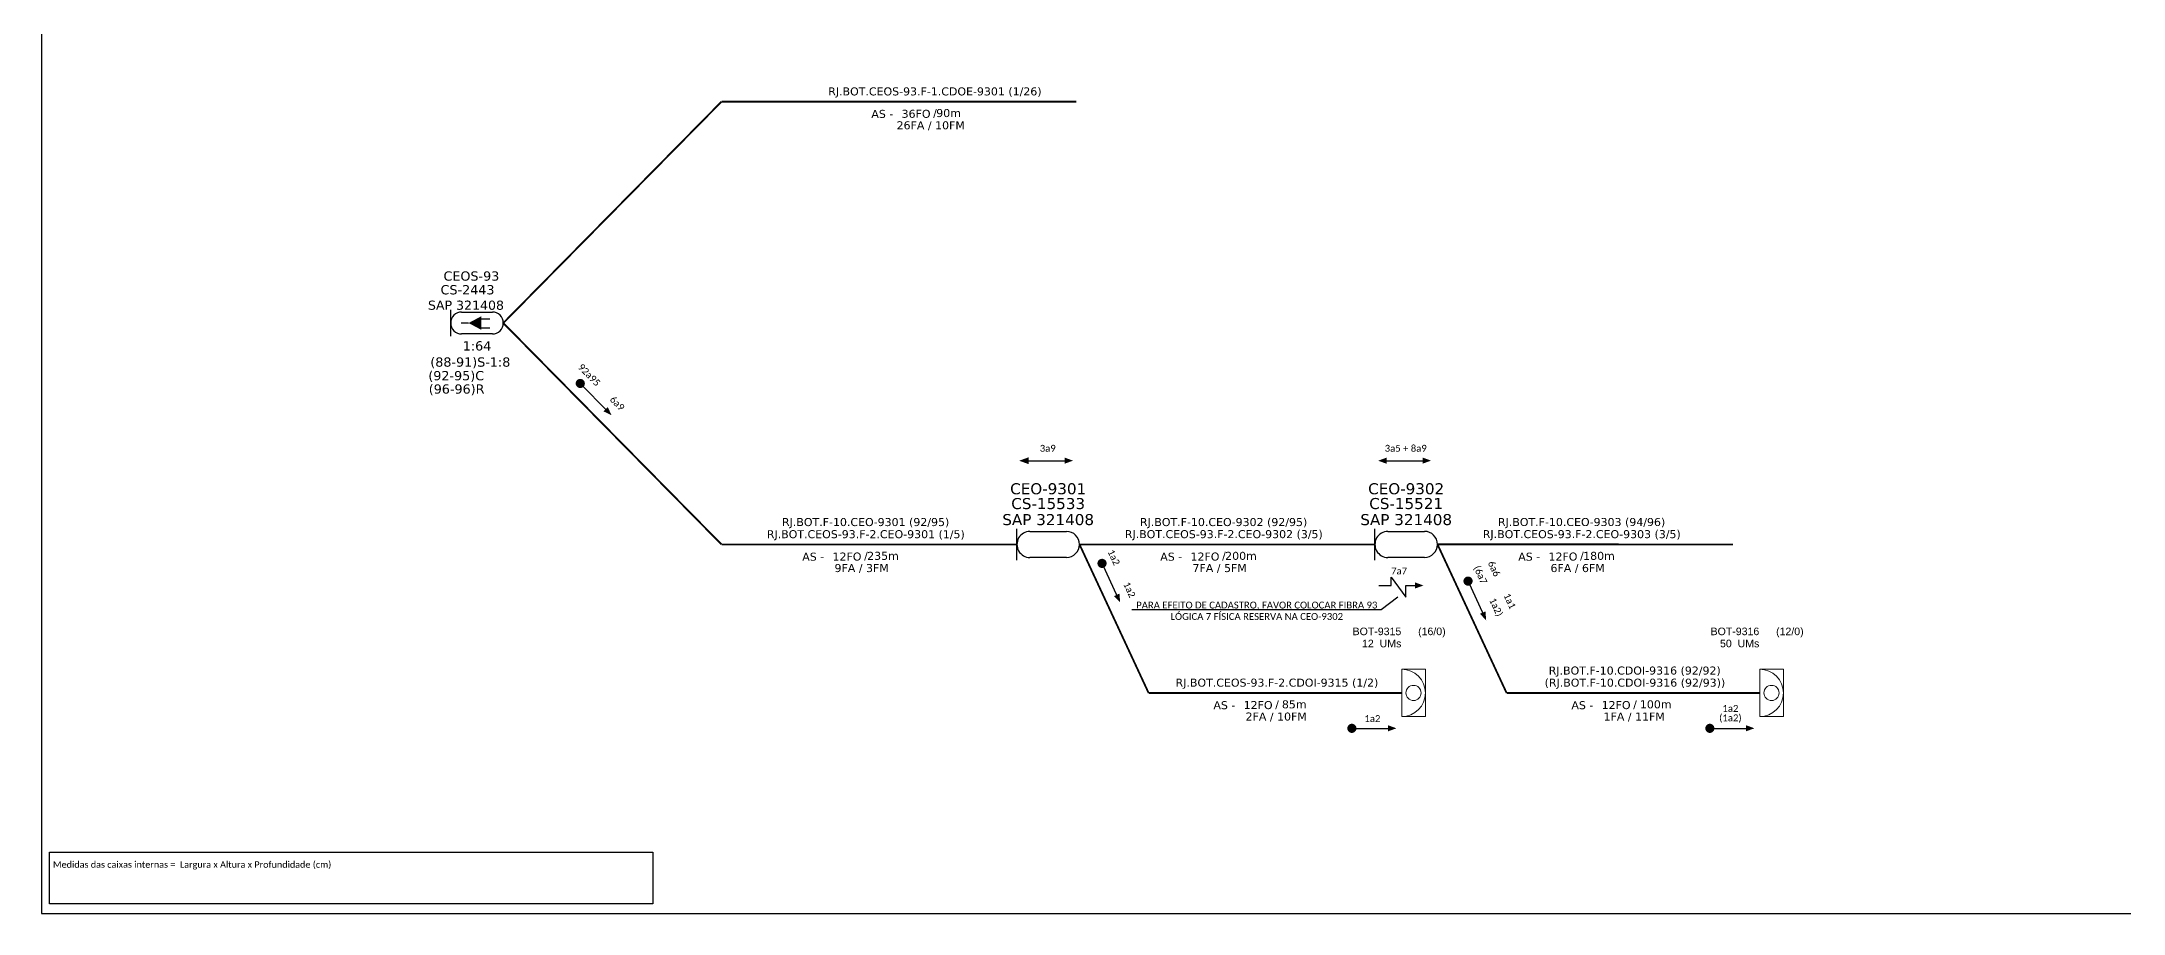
# Model space of a CAD drawing. Header units: metres. Extents: x -834 to 7, y 763 to 1357.
# Drawn here: x -834 to -293, y 763 to 989 of the extents above; entities that cross this region are included whole.
import ezdxf
from ezdxf.enums import TextEntityAlignment as Align

# ---------------------------------------------------------------- set-up
doc = ezdxf.new("R2010")
doc.units = ezdxf.units.M
for name, color, linetype, lineweight in [("20.0-LEGENDA DOS CDO'S", 1, 'Continuous', 0), ('20.1-CDO_INTERIOR', 1, 'Continuous', 0), ('40.1-ETIQUETAS', 1, 'Continuous', 20)]:
    doc.layers.add(name, color=color, linetype=linetype, lineweight=lineweight)
for name, color, linetype in [('20.4-CEOS', 1, 'Continuous'), ('CABO OPTICO EXISTENTE', 5, 'Continuous'), ('CAP a instalar', 1, 'Continuous'), ('CD de instalação futura', 8, 'Continuous'), ('SETA', 7, 'Continuous')]:
    doc.layers.add(name, color=color, linetype=linetype)
doc.styles.add('ARIAL', font='arial.ttf')
doc.styles.add('siredit', font='verdana.ttf')
doc.styles.get("Standard").update_dxf_attribs({"font": 'arial.ttf'})
doc.styles.add('WMF-Calibri0', font='calibri.ttf')
doc.linetypes.add('FENCELINE1', pattern='A,0.25,-0.1,[133,ltypeshp.shx,S=0.1,R=0,X=-0.1,Y=0],-0.1,1', length=1.45)
doc.dimstyles.get("Standard").update_dxf_attribs({"dimtxt": 0.18, "dimasz": 0.18, "dimexe": 0.18, "dimexo": 0.0625, "dimgap": 0.09, "dimtad": 0, "dimtih": 1, "dimtoh": 1, "dimdec": 4, "dimzin": 0, "dimdsep": 46, "dimtxsty": 'Standard', "dimcen": 0.09, "dimadec": 0, "dimazin": 0, "dimtfac": 1, "dimtdec": 4, "dimtofl": 0, "dimtmove": 0, "dimatfit": 3, "dimfxl": 0, "dimtolj": 1, "dimtzin": 0, "dimarcsym": 0})

# ---------------------------------------------------------------- blocks, each defined once
blk = doc.blocks.new('ETIQUETA_RS5F')
at = {"layer": '40.1-ETIQUETAS', "color": 0, "style": 'siredit'}
blk.add_text('/', height=1.5, dxfattribs=at).set_placement((1.55, -1.95), align=Align.MIDDLE_RIGHT)
for tag, p in [('ETIQUETA_R_PRIMARIA', (1.18, 4.1)), ('ETIQUETA_R_SECUNDARIA', (1.18, 2.1)), ('F_ATIVAS/F_MORTAS', (1.11, -4.24))]:
    blk.add_attdef(tag, text='', height=1.5, dxfattribs=at).set_placement(p, align=Align.MIDDLE_CENTER)
for tag, p in [('TIPO_CABO', (-6.62, -2.12)), ('CAP_CABO', (0.37, -2.09))]:
    blk.add_attdef(tag, text='', height=1.5, dxfattribs=at).set_placement(p, align=Align.MIDDLE_RIGHT)
blk.add_attdef('METROS', text='', height=1.5, dxfattribs=at).set_placement((2.11, -1.95), align=Align.MIDDLE_LEFT)
for tag, p in [('FUSÃO_1', (0.82, -8.39)), ('FUSÃO_2', (0.82, -10.6)), ('FUSÃO_3', (0.82, -12.93)), ('FUSÃO_4', (0.82, -15.14)), ('FUSÃO_5', (0.82, -17.16))]:
    blk.add_attdef(tag, text='', height=1.5, dxfattribs=at).set_placement(p, align=Align.CENTER)
blk = doc.blocks.new('CDOI_INT')
at = {"layer": '20.1-CDO_INTERIOR', "color": 0, "lineweight": 18}
blk.add_lwpolyline([(4.25, -4.25), (4.25, 4.25), (0, 4.25), (0, -4.25)], close=True, dxfattribs=at)
blk.add_circle((2.12, 0), 1.36, dxfattribs=at)
blk.add_arc((0, 0), 4.25, 270, 90, dxfattribs=at)
at = {"layer": "20.0-LEGENDA DOS CDO'S", "color": 0, "style": 'ARIAL'}
for tag, p in [('CDO_N', (-0.08, 10.38)), ('SPLITER_1', (21.18, 10.38)), ('SAP', (-0.08, 6.23)), ('SURVEY', (-0.08, 8.2)), ('SPLITER_2', (21.19, 8.68)), ('1:XX', (5.94, -2.22)), ('UMS', (5.94, -4.24))]:
    blk.add_attdef(tag, p, '', height=1.36, dxfattribs=at)
blk.add_attdef('FIBRAS_UTILIZADAS', text='', height=1.36, dxfattribs=at).set_placement((15.34, 10.38), align=Align.CENTER)
blk = doc.blocks.new('CEOS_UN_SC')
at = {"layer": '20.4-CEOS', "color": 0}
for p, q in [((-9.11, 2.39), (-2.39, 2.39)), ((-2.39, -2.39), (-9.11, -2.39))]:
    blk.add_line(p, q, dxfattribs=at)
for points in [[(-11.5, -2.89), (-11.5, 2.89)], [(-7.6, 0), (-9.22, 0)], [(-4.96, 0.95), (-2.92, 0.95)], [(-4.96, -1.04), (-2.92, -1.04)]]:
    blk.add_lwpolyline(points, dxfattribs=at)
blk.add_lwpolyline([(-7.6, 0, 0, 2.95, 0), (-4.83, 0, 2.95, 2.95, 0)], format="xyseb", dxfattribs=at)
for centre, start, end in [((-9.11, 0), 90, 270), ((-2.39, 0), 270, 90)]:
    blk.add_arc(centre, 2.39, start, end, dxfattribs=at)
at = {"layer": '20.4-CEOS', "color": 7, "style": 'siredit'}
for tag, height, p in [('NOME?', 2.03, (-5.75, 10.27)), ('TIPO?', 2, (-8.17, 3.89)), ('LOCAL?', 2.03, (-5.75, 7.27))]:
    blk.add_attdef(tag, text='', height=height, dxfattribs=at).set_placement(p, align=Align.MIDDLE_CENTER)
for tag, p in [('RACIO_SPLITAGEM', (-5.75, -3.97)), ('FIBRAS_RESERVA', (-5.75, -7.51))]:
    blk.add_attdef(tag, text='', height=2.03, dxfattribs=at).set_placement(p, align=Align.TOP_CENTER)

msp = doc.modelspace()

# ---------------------------------------------------------------- linework, layer by layer
at = {"color": 7}
msp.add_lwpolyline([(-833.74, 763.1), (7.26, 763.1), (7.26, 1357.1), (-833.74, 1357.1)], close=True, dxfattribs=at)
at = {"color": 7, "const_width": 1.19}
for points in [[(-694.27, 901.05, 1), (-693.44, 900.2, 1)], [(-558.6, 854.47, 1), (-558.1, 853.39, 1)], [(-463.55, 849.87, 1), (-463.05, 848.79, 1)], [(-494.06, 811.12, 1), (-492.88, 811.12, 1)], [(-401.09, 811.12, 1), (-399.91, 811.12, 1)]]:
    msp.add_lwpolyline(points, format="xyb", close=True, dxfattribs=at)
at = {"color": 1}
msp.add_lwpolyline([(-483.23, 848.19), (-483.23, 850.39), (-479.46, 845.19), (-479.46, 848.19)], dxfattribs=at)
at = {"color": 0}
msp.add_lwpolyline([(-831.73, 778.96), (-674.99, 778.96), (-674.99, 765.6), (-831.73, 765.6)], close=True, dxfattribs=at)
at = {"layer": 'CAP a instalar', "color": 7, "linetype": 'Continuous'}
for p, q in [((-580.46, 854.77), (-580.46, 862.93)), ((-577.08, 862.24), (-567.59, 862.24)), ((-567.59, 855.47), (-577.08, 855.47))]:
    msp.add_line(p, q, dxfattribs=at)
at = {"layer": 'CAP a instalar', "color": 5, "linetype": 'Continuous'}
for p, q in [((-487.49, 854.77), (-487.49, 862.93)), ((-484.11, 862.24), (-474.62, 862.24)), ((-474.62, 855.47), (-484.11, 855.47))]:
    msp.add_line(p, q, dxfattribs=at)
at = {"layer": 'CAP a instalar', "color": 7, "linetype": 'FENCELINE1', "ltscale": 6, "const_width": 0.475}
for points in [[(-713.84, 916.31), (-657.17, 973.77)], [(-657.17, 973.77), (-565.05, 973.77)], [(-657.18, 858.85), (-713.84, 916.31)], [(-657.17, 858.85), (-580.46, 858.85)], [(-564.2, 858.85), (-546.26, 820.31)], [(-564.2, 858.85), (-487.49, 858.85)], [(-471.23, 858.86), (-394.52, 858.85)], [(-546.26, 820.31), (-480.52, 820.31)]]:
    msp.add_lwpolyline(points, dxfattribs=at)
at = {"layer": 'CAP a instalar', "color": 1, "linetype": 'FENCELINE1', "ltscale": 6, "const_width": 0.475}
for points in [[(-471.23, 858.86), (-453.29, 820.31)], [(-453.29, 820.31), (-387.55, 820.31)]]:
    msp.add_lwpolyline(points, dxfattribs=at)
at = {"layer": 'CAP a instalar', "color": 7, "linetype": 'Continuous'}
for centre, start_param, end_param in [((-577.08, 858.85), 6.283185, 9.424778), ((-567.59, 858.85), 3.141593, 6.283185)]:
    msp.add_ellipse(centre, major_axis=(0, 3.38), ratio=1, start_param=start_param, end_param=end_param, dxfattribs=at)
at = {"layer": 'CAP a instalar', "color": 5, "linetype": 'Continuous'}
for centre, start_param, end_param in [((-484.11, 858.85), 6.283185, 9.424778), ((-474.62, 858.86), 3.141593, 6.283185)]:
    msp.add_ellipse(centre, major_axis=(0, 3.38), ratio=1, start_param=start_param, end_param=end_param, dxfattribs=at)
at = {"layer": 'SETA', "color": 7}
for points in [[(-693.86, 900.62), (-686.71, 893.35)], [(-577.44, 880.58), (-567.24, 880.58)], [(-484.47, 880.58), (-474.27, 880.58)], [(-558.52, 854.28), (-554.22, 845.01)], [(-463.47, 849.67), (-459.17, 840.41)], [(-493.47, 811.12), (-483.26, 811.12)], [(-400.5, 811.12), (-390.29, 811.12)]]:
    msp.add_lwpolyline(points, dxfattribs=at)
at = {"layer": 'SETA', "color": 1}
for points in [[(-486.43, 848.19), (-483.23, 848.19)], [(-479.46, 848.19), (-476.23, 848.19)]]:
    msp.add_lwpolyline(points, dxfattribs=at)
at = {"layer": 'SETA', "color": 7}
for points in [[(-686.71, 894.5), (-685.75, 892.4), (-687.83, 893.39)], [(-577.44, 879.7), (-579.86, 880.58), (-577.44, 881.46)], [(-568.06, 881.39), (-565.88, 880.59), (-568.06, 879.8)], [(-484.47, 879.79), (-486.64, 880.58), (-484.47, 881.37)], [(-475.09, 881.39), (-472.91, 880.6), (-475.09, 879.81)], [(-553.83, 846.1), (-553.64, 843.79), (-555.27, 845.43)], [(-458.78, 841.49), (-458.59, 839.18), (-460.22, 840.83)], [(-484.08, 811.92), (-481.9, 811.13), (-484.08, 810.34)], [(-391.11, 811.93), (-388.93, 811.13), (-391.11, 810.34)]]:
    msp.add_solid(points, dxfattribs=at)
at = {"layer": 'SETA', "color": 1}
msp.add_solid([(-477.05, 848.99), (-474.88, 848.2), (-477.05, 847.41)], dxfattribs=at)

# ---------------------------------------------------------------- block references
at = {"layer": '20.4-CEOS', "color": 7}
ref = msp.add_blockref('CEOS_UN_SC', (-713.84, 916.31), dxfattribs=dict(at, xscale=1.188, yscale=1.188, zscale=1.188))
ref.add_attrib('NOME?', 'CEOS-93', dxfattribs={"color": 7, "height": 2.409, "style": 'siredit'}).set_placement((-722.13, 928.51), align=Align.MIDDLE_CENTER)
ref.add_attrib('LOCAL?', 'CS-2443', dxfattribs={"color": 7, "height": 2.409, "style": 'siredit'}).set_placement((-723.13, 924.95), align=Align.MIDDLE_CENTER)
ref.add_attrib('TIPO?', 'SAP 321408', dxfattribs={"color": 7, "height": 2.376, "style": 'siredit'}).set_placement((-723.54, 920.94), align=Align.MIDDLE_CENTER)
ref.add_attrib('RACIO_SPLITAGEM', '1:64', dxfattribs={"color": 7, "height": 2.409, "style": 'siredit'}).set_placement((-720.67, 911.59), align=Align.TOP_CENTER)
ref.add_attrib('FIBRAS_RESERVA', '(88-91)S-1:8', dxfattribs={"color": 7, "height": 2.4087, "style": 'siredit'}).set_placement((-722.41, 907.39), align=Align.TOP_CENTER)
at = {"layer": 'CAP a instalar', "color": 7, "linetype": 'FENCELINE1', "ltscale": 7}
ref = msp.add_blockref('ETIQUETA_RS5F', (-603.4, 973.52), dxfattribs=dict(at, xscale=1.385683182179728, yscale=1.385683182179728, zscale=1.385683182179728))
ref.add_attrib('ETIQUETA_R_SECUNDARIA', 'RJ.BOT.CEOS-93.F-1.CDOE-9301 (1/26)', dxfattribs={"layer": '40.1-ETIQUETAS', "color": 0, "height": 2.0785, "style": 'siredit'}).set_placement((-601.76, 976.43), align=Align.MIDDLE_CENTER)
ref.add_attrib('TIPO_CABO', 'AS -', dxfattribs={"layer": '40.1-ETIQUETAS', "color": 0, "height": 2.079, "style": 'siredit'}).set_placement((-612.57, 970.59), align=Align.MIDDLE_RIGHT)
ref.add_attrib('CAP_CABO', '36FO', dxfattribs={"layer": '40.1-ETIQUETAS', "color": 0, "height": 2.079, "style": 'siredit'}).set_placement((-602.89, 970.62), align=Align.MIDDLE_RIGHT)
ref.add_attrib('METROS', '90m', dxfattribs={"layer": '40.1-ETIQUETAS', "color": 0, "height": 2.079, "style": 'siredit'}).set_placement((-601.41, 970.81), align=Align.MIDDLE_LEFT)
ref.add_attrib('F_ATIVAS/F_MORTAS', '26FA / 10FM', dxfattribs={"layer": '40.1-ETIQUETAS', "color": 0, "height": 2.0785, "style": 'siredit'}).set_placement((-602.84, 967.63), align=Align.MIDDLE_CENTER)
ref = msp.add_blockref('ETIQUETA_RS5F', (-621.34, 858.6), dxfattribs=dict(at, xscale=1.385683182179728, yscale=1.385683182179728, zscale=1.385683182179728))
ref.add_attrib('ETIQUETA_R_PRIMARIA', 'RJ.BOT.F-10.CEO-9301 (92/95)', dxfattribs={"layer": '40.1-ETIQUETAS', "color": 0, "height": 2.0785, "style": 'siredit'}).set_placement((-619.75, 864.66), align=Align.MIDDLE_CENTER)
ref.add_attrib('ETIQUETA_R_SECUNDARIA', 'RJ.BOT.CEOS-93.F-2.CEO-9301 (1/5)', dxfattribs={"layer": '40.1-ETIQUETAS', "color": 0, "height": 2.0785, "style": 'siredit'}).set_placement((-619.7, 861.51), align=Align.MIDDLE_CENTER)
ref.add_attrib('TIPO_CABO', 'AS -', dxfattribs={"layer": '40.1-ETIQUETAS', "color": 0, "height": 2.079, "style": 'siredit'}).set_placement((-630.51, 855.67), align=Align.MIDDLE_RIGHT)
ref.add_attrib('CAP_CABO', '12FO', dxfattribs={"layer": '40.1-ETIQUETAS', "color": 0, "height": 2.079, "style": 'siredit'}).set_placement((-620.83, 855.7), align=Align.MIDDLE_RIGHT)
ref.add_attrib('METROS', '235m', dxfattribs={"layer": '40.1-ETIQUETAS', "color": 0, "height": 2.079, "style": 'siredit'}).set_placement((-619.35, 855.89), align=Align.MIDDLE_LEFT)
ref.add_attrib('F_ATIVAS/F_MORTAS', '9FA / 3FM', dxfattribs={"layer": '40.1-ETIQUETAS', "color": 0, "height": 2.079, "style": 'siredit'}).set_placement((-620.78, 852.72), align=Align.MIDDLE_CENTER)
ref = msp.add_blockref('ETIQUETA_RS5F', (-528.37, 858.6), dxfattribs=dict(at, xscale=1.385683182179728, yscale=1.385683182179728, zscale=1.385683182179728))
ref.add_attrib('ETIQUETA_R_PRIMARIA', 'RJ.BOT.F-10.CEO-9302 (92/95)', dxfattribs={"layer": '40.1-ETIQUETAS', "color": 0, "height": 2.0785, "style": 'siredit'}).set_placement((-526.78, 864.66), align=Align.MIDDLE_CENTER)
ref.add_attrib('ETIQUETA_R_SECUNDARIA', 'RJ.BOT.CEOS-93.F-2.CEO-9302 (3/5)', dxfattribs={"layer": '40.1-ETIQUETAS', "color": 0, "height": 2.0785, "style": 'siredit'}).set_placement((-526.73, 861.52), align=Align.MIDDLE_CENTER)
ref.add_attrib('TIPO_CABO', 'AS -', dxfattribs={"layer": '40.1-ETIQUETAS', "color": 0, "height": 2.079, "style": 'siredit'}).set_placement((-537.54, 855.67), align=Align.MIDDLE_RIGHT)
ref.add_attrib('CAP_CABO', '12FO', dxfattribs={"layer": '40.1-ETIQUETAS', "color": 0, "height": 2.079, "style": 'siredit'}).set_placement((-527.86, 855.7), align=Align.MIDDLE_RIGHT)
ref.add_attrib('METROS', '200m', dxfattribs={"layer": '40.1-ETIQUETAS', "color": 0, "height": 2.079, "style": 'siredit'}).set_placement((-526.38, 855.89), align=Align.MIDDLE_LEFT)
ref.add_attrib('F_ATIVAS/F_MORTAS', '7FA / 5FM', dxfattribs={"layer": '40.1-ETIQUETAS', "color": 0, "height": 2.079, "style": 'siredit'}).set_placement((-527.81, 852.72), align=Align.MIDDLE_CENTER)
ref = msp.add_blockref('ETIQUETA_RS5F', (-435.4, 858.6), dxfattribs=dict(at, xscale=1.385683182179728, yscale=1.385683182179728, zscale=1.385683182179728))
ref.add_attrib('ETIQUETA_R_PRIMARIA', 'RJ.BOT.F-10.CEO-9303 (94/96)', dxfattribs={"layer": '40.1-ETIQUETAS', "color": 0, "height": 2.0785, "style": 'siredit'}).set_placement((-433.81, 864.67), align=Align.MIDDLE_CENTER)
ref.add_attrib('ETIQUETA_R_SECUNDARIA', 'RJ.BOT.CEOS-93.F-2.CEO-9303 (3/5)', dxfattribs={"layer": '40.1-ETIQUETAS', "color": 0, "height": 2.0785, "style": 'siredit'}).set_placement((-433.76, 861.52), align=Align.MIDDLE_CENTER)
ref.add_attrib('TIPO_CABO', 'AS -', dxfattribs={"layer": '40.1-ETIQUETAS', "color": 0, "height": 2.079, "style": 'siredit'}).set_placement((-444.57, 855.67), align=Align.MIDDLE_RIGHT)
ref.add_attrib('CAP_CABO', '12FO', dxfattribs={"layer": '40.1-ETIQUETAS', "color": 0, "height": 2.079, "style": 'siredit'}).set_placement((-434.89, 855.7), align=Align.MIDDLE_RIGHT)
ref.add_attrib('METROS', '180m', dxfattribs={"layer": '40.1-ETIQUETAS', "color": 0, "height": 2.079, "style": 'siredit'}).set_placement((-433.41, 855.89), align=Align.MIDDLE_LEFT)
ref.add_attrib('F_ATIVAS/F_MORTAS', '6FA / 6FM', dxfattribs={"layer": '40.1-ETIQUETAS', "color": 0, "height": 2.079, "style": 'siredit'}).set_placement((-434.84, 852.72), align=Align.MIDDLE_CENTER)
at = {"layer": 'CAP a instalar', "color": 1, "linetype": 'FENCELINE1', "ltscale": 7}
ref = msp.add_blockref('ETIQUETA_RS5F', (-421.6, 820.06), dxfattribs=dict(at, xscale=1.385683182178647, yscale=1.385683182178647, zscale=1.385683182178647))
ref.add_attrib('ETIQUETA_R_PRIMARIA', 'RJ.BOT.F-10.CDOI-9316 (92/92)', dxfattribs={"layer": '40.1-ETIQUETAS', "color": 0, "height": 2.0785, "style": 'siredit'}).set_placement((-420.01, 826.12), align=Align.MIDDLE_CENTER)
ref.add_attrib('ETIQUETA_R_SECUNDARIA', '(RJ.BOT.F-10.CDOI-9316 (92/93))', dxfattribs={"layer": 'CABO OPTICO EXISTENTE', "color": 3, "height": 2.0785, "style": 'siredit'}).set_placement((-419.96, 822.98), align=Align.MIDDLE_CENTER)
ref.add_attrib('TIPO_CABO', 'AS -', dxfattribs={"layer": '40.1-ETIQUETAS', "color": 0, "height": 2.079, "style": 'siredit'}).set_placement((-430.76, 817.13), align=Align.MIDDLE_RIGHT)
ref.add_attrib('CAP_CABO', '12FO', dxfattribs={"layer": '40.1-ETIQUETAS', "color": 0, "height": 2.079, "style": 'siredit'}).set_placement((-421.09, 817.16), align=Align.MIDDLE_RIGHT)
ref.add_attrib('METROS', '100m', dxfattribs={"layer": '40.1-ETIQUETAS', "color": 0, "height": 2.079, "style": 'siredit'}).set_placement((-418.67, 817.35), align=Align.MIDDLE_LEFT)
ref.add_attrib('F_ATIVAS/F_MORTAS', '1FA / 11FM', dxfattribs={"layer": '40.1-ETIQUETAS', "color": 0, "height": 2.079, "style": 'siredit'}).set_placement((-420.15, 814.18), align=Align.MIDDLE_CENTER)
at = {"layer": 'CAP a instalar', "color": 7, "linetype": 'FENCELINE1', "ltscale": 7}
ref = msp.add_blockref('ETIQUETA_RS5F', (-514.57, 820.06), dxfattribs=dict(at, xscale=1.385683182178647, yscale=1.385683182178647, zscale=1.385683182178647))
ref.add_attrib('ETIQUETA_R_SECUNDARIA', 'RJ.BOT.CEOS-93.F-2.CDOI-9315 (1/2)', dxfattribs={"layer": 'CABO OPTICO EXISTENTE', "color": 0, "height": 2.0785, "style": 'siredit'}).set_placement((-512.93, 822.98), align=Align.MIDDLE_CENTER)
ref.add_attrib('TIPO_CABO', 'AS -', dxfattribs={"layer": '40.1-ETIQUETAS', "color": 0, "height": 2.079, "style": 'siredit'}).set_placement((-523.73, 817.13), align=Align.MIDDLE_RIGHT)
ref.add_attrib('CAP_CABO', '12FO', dxfattribs={"layer": '40.1-ETIQUETAS', "color": 0, "height": 2.079, "style": 'siredit'}).set_placement((-514.06, 817.16), align=Align.MIDDLE_RIGHT)
ref.add_attrib('METROS', '85m', dxfattribs={"layer": '40.1-ETIQUETAS', "color": 0, "height": 2.079, "style": 'siredit'}).set_placement((-511.64, 817.35), align=Align.MIDDLE_LEFT)
ref.add_attrib('F_ATIVAS/F_MORTAS', '2FA / 10FM', dxfattribs={"layer": '40.1-ETIQUETAS', "color": 0, "height": 2.079, "style": 'siredit'}).set_placement((-513.12, 814.18), align=Align.MIDDLE_CENTER)
at = {"layer": 'CD de instalação futura', "color": 7, "ltscale": 11}
ref = msp.add_blockref('CDOI_INT', (-480.51, 820.31), dxfattribs=dict(at, xscale=1.443914510922216, yscale=1.443914510922216, zscale=1.443914510922216))
ref.add_attrib('CDO_N', 'BOT-9315', dxfattribs={"layer": "20.0-LEGENDA DOS CDO'S", "color": 0, "height": 1.964, "style": 'ARIAL'}).set_placement((-480.63, 835.3), align=Align.RIGHT)
ref.add_attrib('FIBRAS_UTILIZADAS', '    (16/0)', dxfattribs={"layer": "20.0-LEGENDA DOS CDO'S", "color": 0, "height": 1.96, "style": 'ARIAL'}).set_placement((-474.21, 835.3), align=Align.CENTER)
ref.add_attrib('SURVEY', '12  UMs', dxfattribs={"layer": "20.0-LEGENDA DOS CDO'S", "color": 0, "height": 1.964, "style": 'ARIAL'}).set_placement((-480.62, 832.15), align=Align.RIGHT)
at = {"layer": 'CD de instalação futura', "color": 1, "ltscale": 11}
ref = msp.add_blockref('CDOI_INT', (-387.54, 820.31), dxfattribs=dict(at, xscale=1.443914510922216, yscale=1.443914510922216, zscale=1.443914510922216))
ref.add_attrib('CDO_N', 'BOT-9316', dxfattribs={"layer": "20.0-LEGENDA DOS CDO'S", "color": 0, "height": 1.964, "style": 'ARIAL'}).set_placement((-387.66, 835.3), align=Align.RIGHT)
ref.add_attrib('FIBRAS_UTILIZADAS', '    (12/0)', dxfattribs={"layer": "20.0-LEGENDA DOS CDO'S", "color": 0, "height": 1.96, "style": 'ARIAL'}).set_placement((-381.24, 835.3), align=Align.CENTER)
ref.add_attrib('SURVEY', '50  UMs', dxfattribs={"layer": "20.0-LEGENDA DOS CDO'S", "color": 0, "height": 1.964, "style": 'ARIAL'}).set_placement((-387.65, 832.16), align=Align.RIGHT)

# ---------------------------------------------------------------- texts
at = {"color": 7, "attachment_point": 5}
for s, insert, char_height, width, rotation in [('\\C7;\\fCalibri|b0|i0|c0|p34;92a95', (-691.53, 902.83), 1.7794, 30.0817, 314.523), ('\\C7;\\fCalibri|b0|i0|c0|p34;6a9', (-684.26, 895.45), 1.7794, 30.0817, 314.523), ('\\C7;\\fCalibri|b0|i0|c0|p34;1a2', (-555.29, 855.48), 1.782, 30.1262, 294.8598), ('{\\fCalibri|b0|i0|c0|p34;\\C1;6a6}', (-456.54, 852.54), 1.782, 30.1262, 294.8598), ('\\C7;\\fCalibri|b0|i0|c0|p34;1a2', (-551.23, 847.09), 1.782, 30.1262, 294.8598), ('{\\fCalibri|b0|i0|c0|p34;\\C3;(6a7}', (-460.24, 850.87), 1.782, 30.1262, 294.8598), ('{\\fCalibri|b0|i0|c0|p34;\\C3;1a2)}', (-456.18, 842.49), 1.782, 30.1262, 294.8598), ('{\\fCalibri|b0|i0|c0|p34;\\C1;1a1}', (-452.47, 844.16), 1.782, 30.1262, 294.8598)]:
    msp.add_mtext(s, dxfattribs=dict(at, insert=insert, char_height=char_height, width=width, rotation=rotation))
for s, insert, char_height, width in [('\\C7;\\fCalibri|b0|i0|c0|p34;3a9', (-572.45, 883.79), 1.7794, 30.0817), ('{\\fCalibri|b0|i0|c0|p34;3a5 + 8a9}', (-479.48, 883.79), 1.7794, 30.0817), ('{\\fCalibri|b0|i0|c0|p34;\\C1;1a2}', (-395.16, 816.27), 1.782, 30.1262), ('\\fCalibri|b0|i0|c0|p34;1a2', (-488.13, 813.64), 1.782, 30.1262), ('{\\fCalibri|b0|i0|c0|p34;\\C3;(1a2)}', (-395.16, 813.64), 1.782, 30.1262)]:
    msp.add_mtext(s, dxfattribs=dict(at, insert=insert, char_height=char_height, width=width))
at = {"color": 1, "attachment_point": 5}
for s, insert, char_height, width in [('{\\fCalibri|b0|i0|c0|p34;\\C1;7a7}', (-481.2, 851.95), 1.7794, 30.0817), ('{\\fCalibri|b0|i0|c0|p34;PARA EFEITO DE CADASTRO, FAVOR COLOCAR FIBRA 93 LÓGICA 7 FÍSICA RESERVA NA CEO-9302}', (-518.16, 841.62), 1.77937, 68.8939)]:
    msp.add_mtext(s, dxfattribs=dict(at, insert=insert, char_height=char_height, width=width))
at = {"insert": (-830.8, 776.62), "char_height": 1.69, "width": 156.1458, "attachment_point": 1, "style": 'WMF-Calibri0'}
msp.add_mtext('Medidas das caixas internas =  Largura x Altura x Profundidade (cm)', dxfattribs=at)
at = {"layer": '20.4-CEOS', "color": 7, "style": 'siredit'}
for s, p in [('CEO-9301', (-572.34, 874.74)), ('CS-15533', (-572.34, 870.89)), ('SAP 321408', (-572.34, 866.73))]:
    msp.add_text(s, height=2.867, rotation=0.0129, dxfattribs=at).set_placement(p, align=Align.TOP_CENTER)
at = {"layer": '20.4-CEOS', "color": 5, "style": 'siredit'}
for s, p in [('CEO-9302', (-479.37, 874.74)), ('CS-15521', (-479.37, 870.9)), ('SAP 321408', (-479.36, 866.73))]:
    msp.add_text(s, height=2.867, rotation=0.0129, dxfattribs=at).set_placement(p, align=Align.TOP_CENTER)
at = {"layer": '20.4-CEOS', "color": 7, "style": 'siredit'}
for tag, p in [('(92-95)C', (-726.07, 903.86)), ('(96-96)R', (-725.97, 900.39))]:
    msp.add_attdef(tag, text='(XX)R', height=2.409, dxfattribs=at).set_placement(p, align=Align.TOP_CENTER)

# ---------------------------------------------------------------- leaders
at = {"color": 1}
msp.add_leader([(-481.52, 845.19), (-485.88, 841.84), (-550.63, 841.84)], dimstyle='Standard', override={"dimgap": 0.09, "dimtad": 0}, dxfattribs=at)

doc.saveas('drawing.dxf')
